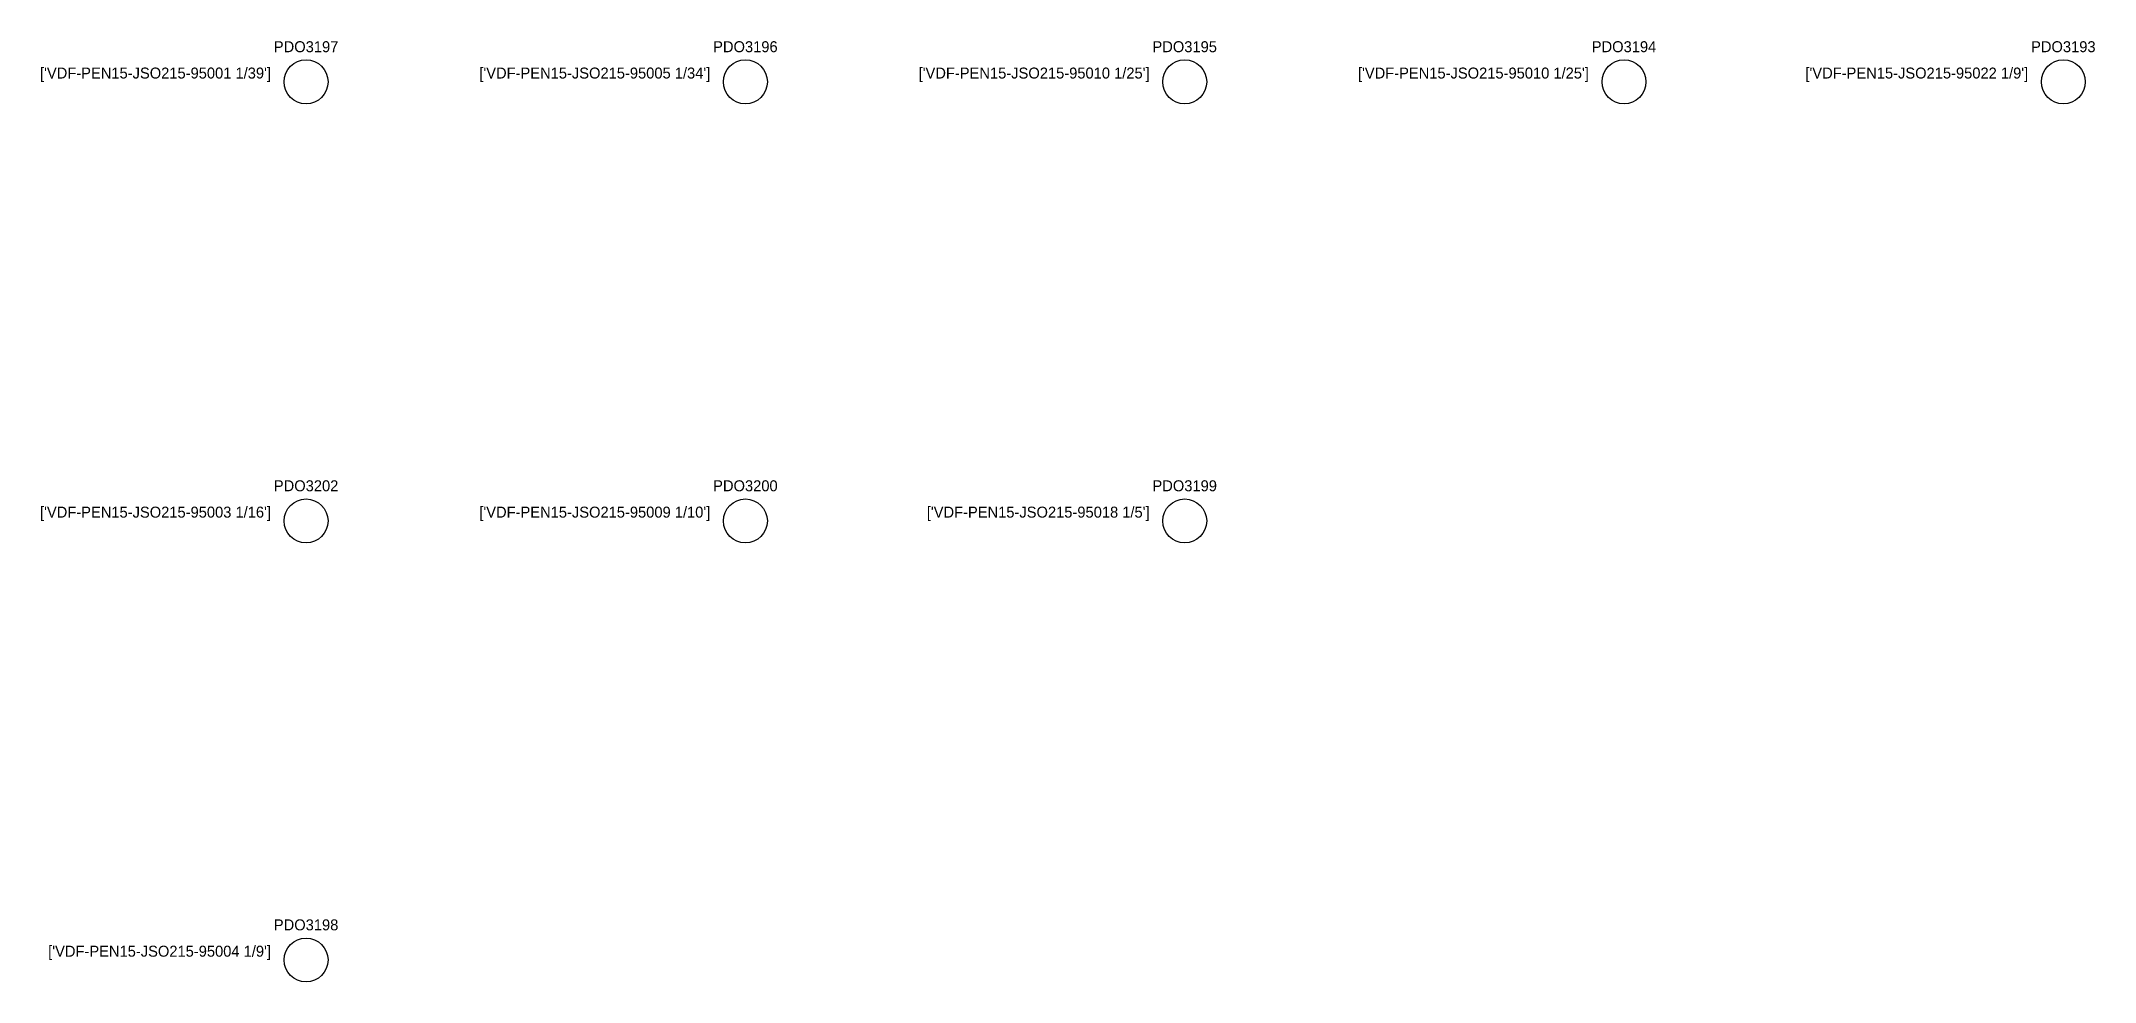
# Model space of a CAD drawing. Header units: metres. Extents: x -6 to 507, y -1405 to 22.
# Drawn here: x 39.7 to 507.2, y -1405 to -1190.7 of the extents above.
import ezdxf
from ezdxf.enums import TextEntityAlignment as Align

# ---------------------------------------------------------------- set-up
doc = ezdxf.new("R2010")
doc.units = ezdxf.units.M
doc.layers.add('SINOP_PDO', color=4, linetype='Continuous')

# ---------------------------------------------------------------- blocks, each defined once
blk = doc.blocks.new('PDO')
at = {"layer": 'SINOP_PDO'}
blk.add_circle((0, 0), 0.5, dxfattribs=at)

msp = doc.modelspace()

# ---------------------------------------------------------------- block references
at = {"layer": 'SINOP_PDO'}
ref = msp.add_blockref('PDO', (100, -1200), dxfattribs=dict(at, xscale=10, yscale=10))
ref.add_attrib('TIPO', 'PDO3197', dxfattribs={"height": 2.5}).set_placement((100, -1192), align=Align.MIDDLE_CENTER)
ref.add_attrib('CABO', "['VDF-PEN15-JSO215-95001 1/39']", dxfattribs={"height": 2.5}).set_placement((92, -1200), align=Align.BOTTOM_RIGHT)
ref = msp.add_blockref('PDO', (200, -1200), dxfattribs=dict(at, xscale=10, yscale=10))
ref.add_attrib('TIPO', 'PDO3196', dxfattribs={"height": 2.5}).set_placement((200, -1192), align=Align.MIDDLE_CENTER)
ref.add_attrib('CABO', "['VDF-PEN15-JSO215-95005 1/34']", dxfattribs={"height": 2.5}).set_placement((192, -1200), align=Align.BOTTOM_RIGHT)
ref = msp.add_blockref('PDO', (300, -1200), dxfattribs=dict(at, xscale=10, yscale=10))
ref.add_attrib('TIPO', 'PDO3195', dxfattribs={"height": 2.5}).set_placement((300, -1192), align=Align.MIDDLE_CENTER)
ref.add_attrib('CABO', "['VDF-PEN15-JSO215-95010 1/25']", dxfattribs={"height": 2.5}).set_placement((292, -1200), align=Align.BOTTOM_RIGHT)
ref = msp.add_blockref('PDO', (400, -1200), dxfattribs=dict(at, xscale=10, yscale=10))
ref.add_attrib('TIPO', 'PDO3194', dxfattribs={"height": 2.5}).set_placement((400, -1192), align=Align.MIDDLE_CENTER)
ref.add_attrib('CABO', "['VDF-PEN15-JSO215-95010 1/25']", dxfattribs={"height": 2.5}).set_placement((392, -1200), align=Align.BOTTOM_RIGHT)
ref = msp.add_blockref('PDO', (500, -1200), dxfattribs=dict(at, xscale=10, yscale=10))
ref.add_attrib('TIPO', 'PDO3193', dxfattribs={"height": 2.5}).set_placement((500, -1192), align=Align.MIDDLE_CENTER)
ref.add_attrib('CABO', "['VDF-PEN15-JSO215-95022 1/9']", dxfattribs={"height": 2.5}).set_placement((492, -1200), align=Align.BOTTOM_RIGHT)
ref = msp.add_blockref('PDO', (100, -1300), dxfattribs=dict(at, xscale=10, yscale=10))
ref.add_attrib('TIPO', 'PDO3202', dxfattribs={"height": 2.5}).set_placement((100, -1292), align=Align.MIDDLE_CENTER)
ref.add_attrib('CABO', "['VDF-PEN15-JSO215-95003 1/16']", dxfattribs={"height": 2.5}).set_placement((92, -1300), align=Align.BOTTOM_RIGHT)
ref = msp.add_blockref('PDO', (200, -1300), dxfattribs=dict(at, xscale=10, yscale=10))
ref.add_attrib('TIPO', 'PDO3200', dxfattribs={"height": 2.5}).set_placement((200, -1292), align=Align.MIDDLE_CENTER)
ref.add_attrib('CABO', "['VDF-PEN15-JSO215-95009 1/10']", dxfattribs={"height": 2.5}).set_placement((192, -1300), align=Align.BOTTOM_RIGHT)
ref = msp.add_blockref('PDO', (300, -1300), dxfattribs=dict(at, xscale=10, yscale=10))
ref.add_attrib('TIPO', 'PDO3199', dxfattribs={"height": 2.5}).set_placement((300, -1292), align=Align.MIDDLE_CENTER)
ref.add_attrib('CABO', "['VDF-PEN15-JSO215-95018 1/5']", dxfattribs={"height": 2.5}).set_placement((292, -1300), align=Align.BOTTOM_RIGHT)
ref = msp.add_blockref('PDO', (100, -1400), dxfattribs=dict(at, xscale=10, yscale=10))
ref.add_attrib('TIPO', 'PDO3198', dxfattribs={"height": 2.5}).set_placement((100, -1392), align=Align.MIDDLE_CENTER)
ref.add_attrib('CABO', "['VDF-PEN15-JSO215-95004 1/9']", dxfattribs={"height": 2.5}).set_placement((92, -1400), align=Align.BOTTOM_RIGHT)

doc.saveas('drawing.dxf')
